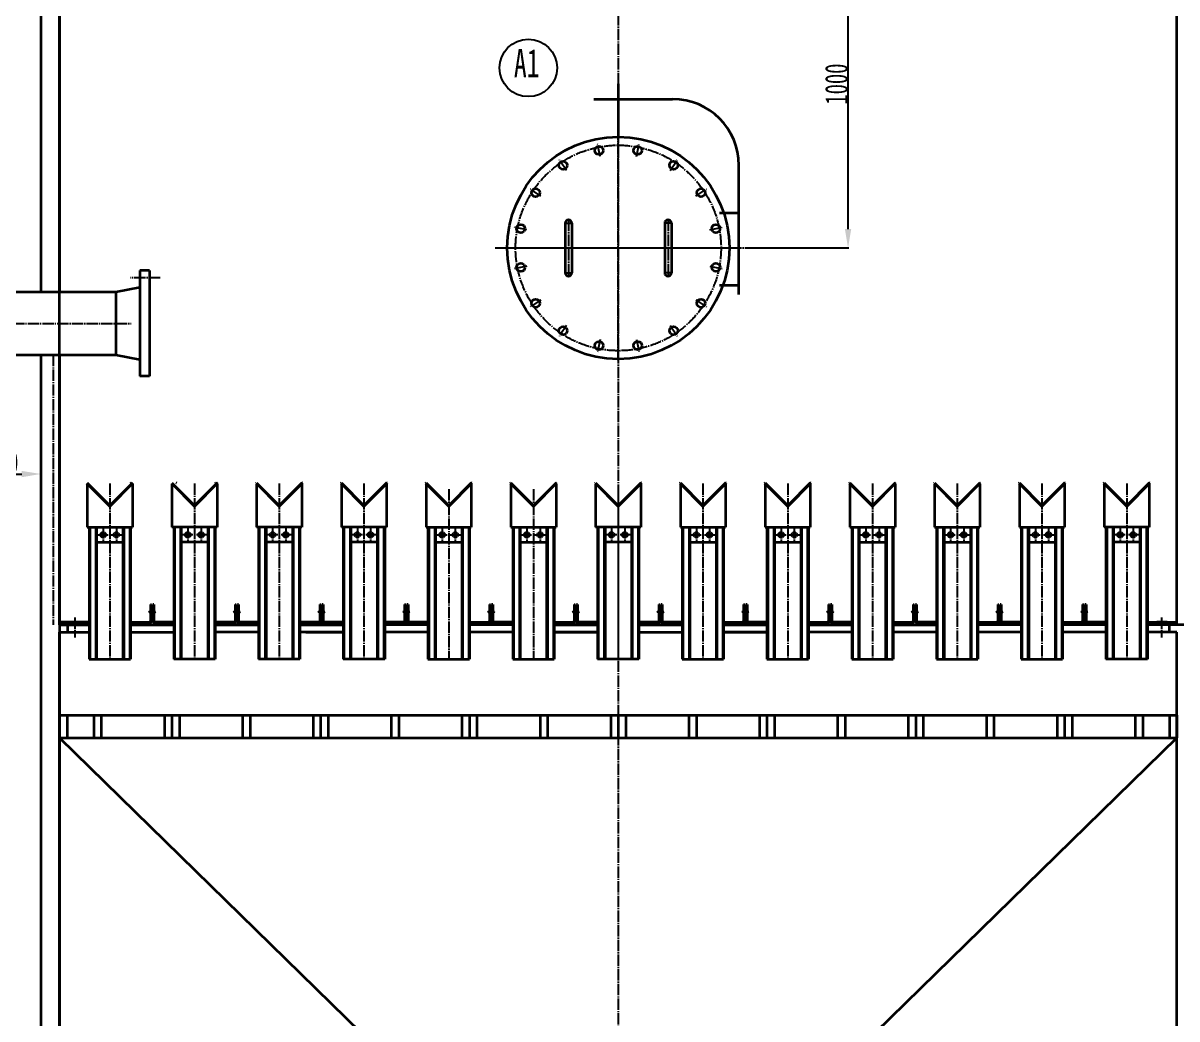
# Model space of a CAD drawing. Header units: millimetres. Extents: x -8910 to 8910, y -12615 to 12615.
# Drawn here: x -6333 to -3270, y 5665 to 8309 of the extents above; entities that cross this region are included whole.
import ezdxf

# ---------------------------------------------------------------- set-up
doc = ezdxf.new("R2010")
doc.units = ezdxf.units.MM
doc.linetypes.add('EB_DASHDOT', pattern=[39, 30, -3, 3, -3])
for name, color, linetype, lineweight in [('CAXA0', 7, 'Continuous', 35), ('CAXA1', 1, 'EB_DASHDOT', 25), ('CAXA3', 7, 'Continuous', 25), ('CAXA4', 2, 'Continuous', 25)]:
    doc.layers.add(name, color=color, linetype=linetype, lineweight=lineweight)
doc.styles.add('标准', font='SIMFANG.TTF', dxfattribs={"width": 0.667})
doc.dimstyles.new('标准', dxfattribs={"dimtxt": 3.5, "dimasz": 3.5, "dimexe": 2, "dimexo": 0, "dimtad": 1, "dimdec": 1, "dimdsep": 46, "dimtxsty": '标准', "dimcen": 0, "dimdle": 4, "dimazin": 2, "dimtfac": 1, "dimtdec": 1, "dimtmove": 0, "dimatfit": 3, "dimldrblk": 'NONE', "dimfxl": 1, "dimtolj": 1, "dimtzin": 0, "dimarcsym": 0})

# ---------------------------------------------------------------- blocks, each defined once
blk = doc.blocks.new('*D112')
at = {"layer": 'CAXA4', "color": 0, "lineweight": -2}
for p, q in [((-3348.3, 6711.9), (-2803.2, 6711.9)), ((-2805.2, 6661.9), (-2805.2, 6461.9)), ((-3150.3, 6411.9), (-2803.2, 6411.9))]:
    blk.add_line(p, q, dxfattribs=at)
at = {"layer": 'CAXA4', "color": 0}
for points in [[(-2813.5, 6661.9), (-2796.9, 6661.9), (-2805.2, 6711.9)], [(-2813.5, 6461.9), (-2796.9, 6461.9), (-2805.2, 6411.9)]]:
    blk.add_solid(points, dxfattribs=at)
at = {"layer": 'Defpoints', "color": 0}
for p in [(-3348.3, 6711.9), (-3150.3, 6411.9), (-2805.2, 6411.9)]:
    blk.add_point(p, dxfattribs=at)
at = {"layer": 'CAXA4', "color": 0, "insert": (-2835.8, 6561.9), "char_height": 60, "attachment_point": 5, "rotation": 90, "style": '标准'}
blk.add_mtext('\\A1;\\fFangSong_GB2312;300', dxfattribs=at)
blk = doc.blocks.new('_None')
blk = doc.blocks.new('*D114')
at = {"layer": 'CAXA4', "color": 0, "lineweight": -2}
for p, q in [((-3269.9, 8582), (-4145.1, 8582)), ((-4143.1, 7761.9), (-4143.1, 8532)), ((-4386, 7711.9), (-4141.1, 7711.9))]:
    blk.add_line(p, q, dxfattribs=at)
at = {"layer": 'CAXA4', "color": 0}
for points in [[(-4151.4, 8532), (-4134.7, 8532), (-4143.1, 8582)], [(-4151.4, 7761.9), (-4134.7, 7761.9), (-4143.1, 7711.9)]]:
    blk.add_solid(points, dxfattribs=at)
at = {"layer": 'Defpoints', "color": 0}
for p in [(-4143.1, 8582), (-3269.9, 8582), (-4386, 7711.9)]:
    blk.add_point(p, dxfattribs=at)
at = {"layer": 'CAXA4', "color": 0, "insert": (-4173.7, 8147), "char_height": 60, "attachment_point": 5, "rotation": 90, "style": '标准'}
blk.add_mtext('\\A1;\\fFangSong_GB2312;1000', dxfattribs=at)
blk = doc.blocks.new('*D115')
at = {"layer": 'CAXA4', "color": 0, "lineweight": -2}
for p, q in [((-6286.7, 7427.9), (-6286.7, 7109.9)), ((-6486.7, 7371.9), (-6486.7, 7109.9)), ((-6436.7, 7111.9), (-6336.7, 7111.9))]:
    blk.add_line(p, q, dxfattribs=at)
at = {"layer": 'CAXA4', "color": 0}
for points in [[(-6436.7, 7120.2), (-6436.7, 7103.5), (-6486.7, 7111.9)], [(-6336.7, 7120.2), (-6336.7, 7103.5), (-6286.7, 7111.9)]]:
    blk.add_solid(points, dxfattribs=at)
at = {"layer": 'Defpoints', "color": 0}
for p in [(-6286.7, 7427.9), (-6486.7, 7371.9), (-6286.7, 7111.9)]:
    blk.add_point(p, dxfattribs=at)
at = {"layer": 'CAXA4', "color": 0, "insert": (-6386.7, 7142.5), "char_height": 60, "attachment_point": 5, "style": '标准'}
blk.add_mtext('\\A1;\\fFangSong_GB2312;200', dxfattribs=at)
blk = doc.blocks.new('*D98')
at = {"layer": 'CAXA4', "color": 0, "lineweight": -2}
for p, q in [((-4153.3, 9865.9), (-1744.2, 9865.9)), ((-1746.2, 9815.9), (-1746.2, -10038.1)), ((-2953.3, -10088.1), (-1744.2, -10088.1))]:
    blk.add_line(p, q, dxfattribs=at)
at = {"layer": 'CAXA4', "color": 0}
for points in [[(-1754.5, 9815.9), (-1737.9, 9815.9), (-1746.2, 9865.9)], [(-1754.5, -10038.1), (-1737.9, -10038.1), (-1746.2, -10088.1)]]:
    blk.add_solid(points, dxfattribs=at)
at = {"layer": 'Defpoints', "color": 0}
for p in [(-4153.3, 9865.9), (-2953.3, -10088.1), (-1746.2, -10088.1)]:
    blk.add_point(p, dxfattribs=at)
at = {"layer": 'CAXA4', "color": 0, "insert": (-1776.8, -111.1), "char_height": 60, "attachment_point": 5, "rotation": 90, "style": '标准'}
blk.add_mtext('\\A1;\\fFangSong_GB2312;～19954', dxfattribs=at)

msp = doc.modelspace()

# ---------------------------------------------------------------- linework, layer by layer
at = {"layer": 'CAXA0'}
for p, q in [((-6286.66, 8751.91), (-6286.66, 7595.91)), ((-6236.66, 8751.91), (-6236.66, 7595.91)), ((-6236.66, 6711.87), (-6236.66, 8751.91)), ((-3269.91, 6711.87), (-3269.91, 8751.91)), ((-4753.01, 8147.65), (-4753.01, 8006.73)), ((-4817.68, 8107.22), (-4608.77, 8107.22)), ((-4432.77, 7588.08), (-4432.77, 7931.22)), ((-4484.6, 7805.33), (-4432.77, 7805.33)), ((-4893.81, 7777.93), (-4893.81, 7645.93)), ((-4876.21, 7777.93), (-4876.21, 7645.93)), ((-4629.81, 7777.93), (-4629.81, 7645.93)), ((-4612.21, 7777.93), (-4612.21, 7645.93)), ((-5997.66, 7651.91), (-6023.16, 7651.91)), ((-6023.16, 7651.91), (-6023.16, 7371.91)), ((-5997.66, 7651.91), (-5997.66, 7371.91)), ((-6086.66, 7595.91), (-6023.16, 7607.91)), ((-4484.6, 7613.36), (-4432.77, 7613.36)), ((-6397.67, 7595.91), (-6086.66, 7595.91)), ((-6086.66, 7595.91), (-6086.66, 7427.91)), ((-6397.67, 7427.91), (-6086.66, 7427.91)), ((-6286.66, 7427.91), (-6286.66, -1438.12)), ((-6236.66, 7427.91), (-6236.66, 6691.87)), ((-6086.66, 7427.91), (-6023.16, 7415.91)), ((-5997.66, 7371.91), (-6023.16, 7371.91)), ((-6164.68, 7087.29), (-6103.27, 7025.88)), ((-6163.27, 7088.7), (-6103.27, 7028.7)), ((-6163.27, 7085.88), (-6163.27, 6970.7)), ((-6043.27, 7088.7), (-6103.27, 7028.7)), ((-6041.85, 7087.29), (-6103.27, 7025.88)), ((-6048.05, 7087.29), (-6046.64, 7088.7)), ((-6043.27, 7085.88), (-6043.27, 6970.7)), ((-5939.68, 7087.29), (-5878.26, 7025.88)), ((-5938.26, 7088.7), (-5878.26, 7028.7)), ((-5938.26, 7085.88), (-5938.26, 6970.7)), ((-5938.26, 7085.88), (-5938.26, 6970.7)), ((-5925.22, 7087.29), (-5926.64, 7088.7)), ((-5818.26, 7088.7), (-5878.26, 7028.7)), ((-5816.85, 7087.29), (-5878.26, 7025.88)), ((-5823.05, 7087.29), (-5821.64, 7088.7)), ((-5823.05, 7087.29), (-5821.64, 7088.7)), ((-5816.85, 7087.29), (-5818.26, 7088.7)), ((-5818.26, 7085.88), (-5818.26, 6970.7)), ((-5714.73, 7087.29), (-5713.32, 7088.7)), ((-5714.73, 7087.29), (-5713.32, 7088.7)), ((-5714.73, 7087.29), (-5653.32, 7025.88)), ((-5713.32, 7088.7), (-5653.32, 7028.7)), ((-5713.32, 7085.88), (-5713.32, 6970.7)), ((-5713.32, 7085.88), (-5713.32, 6970.7)), ((-5593.32, 7088.7), (-5653.32, 7028.7)), ((-5591.91, 7087.29), (-5653.32, 7025.88)), ((-5591.91, 7087.29), (-5593.32, 7088.7)), ((-5593.32, 7085.88), (-5593.32, 6970.7)), ((-5489.73, 7087.29), (-5488.32, 7088.7)), ((-5489.73, 7087.29), (-5488.32, 7088.7)), ((-5489.73, 7087.29), (-5428.32, 7025.88)), ((-5488.32, 7088.7), (-5428.32, 7028.7)), ((-5488.32, 7085.88), (-5488.32, 6970.7)), ((-5488.32, 7085.88), (-5488.32, 6970.7)), ((-5368.32, 7088.7), (-5428.32, 7028.7)), ((-5366.91, 7087.29), (-5428.32, 7025.88)), ((-5366.91, 7087.29), (-5368.32, 7088.7)), ((-5368.32, 7085.88), (-5368.32, 6970.7)), ((-5264.73, 7087.29), (-5263.32, 7088.7)), ((-5264.73, 7087.29), (-5203.32, 7025.88)), ((-5263.32, 7088.7), (-5203.32, 7028.7)), ((-5263.32, 7085.88), (-5263.32, 6970.7)), ((-5143.32, 7088.7), (-5203.32, 7028.7)), ((-5141.91, 7087.29), (-5203.32, 7025.88)), ((-5141.91, 7087.29), (-5143.32, 7088.7)), ((-5143.32, 7085.88), (-5143.32, 6970.7)), ((-5039.72, 7087.29), (-5038.31, 7088.7)), ((-5039.72, 7087.29), (-4978.31, 7025.88)), ((-5038.31, 7088.7), (-4978.31, 7028.7)), ((-5038.31, 7085.88), (-5038.31, 6970.7)), ((-4918.31, 7088.7), (-4978.31, 7028.7)), ((-4916.89, 7087.29), (-4978.31, 7025.88)), ((-4916.89, 7087.29), (-4918.31, 7088.7)), ((-4918.31, 7085.88), (-4918.31, 6970.7)), ((-4814.72, 7087.29), (-4813.31, 7088.7)), ((-4814.72, 7087.29), (-4753.31, 7025.88)), ((-4813.31, 7088.7), (-4753.31, 7028.7)), ((-4813.31, 7085.88), (-4813.31, 6970.7)), ((-4693.31, 7088.7), (-4753.31, 7028.7)), ((-4691.89, 7087.29), (-4753.31, 7025.88)), ((-4691.89, 7087.29), (-4693.31, 7088.7)), ((-4693.31, 7085.88), (-4693.31, 6970.7)), ((-4589.72, 7087.29), (-4588.31, 7088.7)), ((-4589.72, 7087.29), (-4528.31, 7025.88)), ((-4588.31, 7088.7), (-4528.31, 7028.7)), ((-4588.31, 7085.88), (-4588.31, 6970.7)), ((-4468.31, 7088.7), (-4528.31, 7028.7)), ((-4466.89, 7087.29), (-4528.31, 7025.88)), ((-4466.89, 7087.29), (-4468.31, 7088.7)), ((-4466.89, 7087.29), (-4468.31, 7088.7)), ((-4468.31, 7085.88), (-4468.31, 6970.7)), ((-4468.31, 7085.88), (-4468.31, 6970.7)), ((-4364.72, 7087.29), (-4363.31, 7088.7)), ((-4364.72, 7087.29), (-4303.31, 7025.88)), ((-4363.31, 7088.7), (-4303.31, 7028.7)), ((-4363.31, 7085.88), (-4363.31, 6970.7)), ((-4243.31, 7088.7), (-4303.31, 7028.7)), ((-4241.89, 7087.29), (-4303.31, 7025.88)), ((-4241.89, 7087.29), (-4243.31, 7088.7)), ((-4241.89, 7087.29), (-4243.31, 7088.7)), ((-4243.31, 7085.88), (-4243.31, 6970.7)), ((-4243.31, 7085.88), (-4243.31, 6970.7)), ((-4139.72, 7087.29), (-4138.31, 7088.7)), ((-4139.72, 7087.29), (-4078.31, 7025.88)), ((-4138.31, 7088.7), (-4078.31, 7028.7)), ((-4138.31, 7085.88), (-4138.31, 6970.7)), ((-4018.31, 7088.7), (-4078.31, 7028.7)), ((-4016.89, 7087.29), (-4078.31, 7025.88)), ((-4016.89, 7087.29), (-4018.31, 7088.7)), ((-4016.89, 7087.29), (-4018.31, 7088.7)), ((-4018.31, 7085.88), (-4018.31, 6970.7)), ((-4018.31, 7085.88), (-4018.31, 6970.7)), ((-3914.72, 7087.29), (-3913.31, 7088.7)), ((-3914.72, 7087.29), (-3853.31, 7025.88)), ((-3913.31, 7088.7), (-3853.31, 7028.7)), ((-3913.31, 7085.88), (-3913.31, 6970.7)), ((-3793.31, 7088.7), (-3853.31, 7028.7)), ((-3791.89, 7087.29), (-3853.31, 7025.88)), ((-3791.89, 7087.29), (-3793.31, 7088.7)), ((-3791.89, 7087.29), (-3793.31, 7088.7)), ((-3793.31, 7085.88), (-3793.31, 6970.7)), ((-3793.31, 7085.88), (-3793.31, 6970.7)), ((-3689.72, 7087.29), (-3688.31, 7088.7)), ((-3689.72, 7087.29), (-3628.31, 7025.88)), ((-3688.31, 7088.7), (-3628.31, 7028.7)), ((-3688.31, 7085.88), (-3688.31, 6970.7)), ((-3568.31, 7088.7), (-3628.31, 7028.7)), ((-3566.89, 7087.29), (-3628.31, 7025.88)), ((-3566.89, 7087.29), (-3568.31, 7088.7)), ((-3566.89, 7087.29), (-3568.31, 7088.7)), ((-3568.31, 7085.88), (-3568.31, 6970.7)), ((-3568.31, 7085.88), (-3568.31, 6970.7)), ((-3464.72, 7087.29), (-3463.31, 7088.7)), ((-3464.72, 7087.29), (-3403.31, 7025.88)), ((-3463.31, 7088.7), (-3403.31, 7028.7)), ((-3463.31, 7085.88), (-3463.31, 6970.7)), ((-3343.31, 7088.7), (-3403.31, 7028.7)), ((-3341.89, 7087.29), (-3403.31, 7025.88)), ((-3341.89, 7087.29), (-3343.31, 7088.7)), ((-3343.31, 7085.88), (-3343.31, 6970.7)), ((-6163.27, 6970.7), (-6043.27, 6970.7)), ((-6158.27, 6970.7), (-6158.27, 6620.7)), ((-6156.27, 6970.7), (-6156.27, 6620.7)), ((-6140.27, 6970.7), (-6140.27, 6620.7)), ((-6138.27, 6970.7), (-6138.27, 6620.7)), ((-6068.27, 6970.7), (-6068.27, 6620.7)), ((-6066.27, 6970.7), (-6066.27, 6620.7)), ((-6050.27, 6970.7), (-6050.27, 6620.7)), ((-6048.27, 6970.7), (-6048.27, 6620.7)), ((-5818.26, 6970.7), (-5938.26, 6970.7)), ((-5933.26, 6970.7), (-5933.26, 6620.7)), ((-5931.26, 6970.7), (-5931.26, 6620.7)), ((-5915.26, 6970.7), (-5915.26, 6620.7)), ((-5913.26, 6970.7), (-5913.26, 6620.7)), ((-5843.26, 6970.7), (-5843.26, 6620.7)), ((-5841.26, 6970.7), (-5841.26, 6620.7)), ((-5825.26, 6970.7), (-5825.26, 6620.7)), ((-5823.26, 6970.7), (-5823.26, 6620.7)), ((-5593.32, 6970.7), (-5713.32, 6970.7)), ((-5708.32, 6970.7), (-5708.32, 6620.7)), ((-5706.32, 6970.7), (-5706.32, 6620.7)), ((-5690.32, 6970.7), (-5690.32, 6620.7)), ((-5688.32, 6970.7), (-5688.32, 6620.7)), ((-5618.32, 6970.7), (-5618.32, 6620.7)), ((-5616.32, 6970.7), (-5616.32, 6620.7)), ((-5600.32, 6970.7), (-5600.32, 6620.7)), ((-5598.32, 6970.7), (-5598.32, 6620.7)), ((-5368.32, 6970.7), (-5488.32, 6970.7)), ((-5483.32, 6970.7), (-5483.32, 6620.7)), ((-5481.32, 6970.7), (-5481.32, 6620.7)), ((-5465.32, 6970.7), (-5465.32, 6620.7)), ((-5463.32, 6970.7), (-5463.32, 6620.7)), ((-5393.32, 6970.7), (-5393.32, 6620.7)), ((-5391.32, 6970.7), (-5391.32, 6620.7)), ((-5375.32, 6970.7), (-5375.32, 6620.7)), ((-5373.32, 6970.7), (-5373.32, 6620.7)), ((-5263.32, 6970.7), (-5143.32, 6970.7)), ((-5258.32, 6970.7), (-5258.32, 6620.7)), ((-5256.32, 6970.7), (-5256.32, 6620.7)), ((-5240.32, 6970.7), (-5240.32, 6620.7)), ((-5238.32, 6970.7), (-5238.32, 6620.7)), ((-5168.32, 6970.7), (-5168.32, 6620.7)), ((-5166.32, 6970.7), (-5166.32, 6620.7)), ((-5150.32, 6970.7), (-5150.32, 6620.7)), ((-5148.32, 6970.7), (-5148.32, 6620.7)), ((-5038.31, 6970.7), (-4918.31, 6970.7)), ((-5033.31, 6970.7), (-5033.31, 6620.7)), ((-5031.31, 6970.7), (-5031.31, 6620.7)), ((-5015.31, 6970.7), (-5015.31, 6620.7)), ((-5013.31, 6970.7), (-5013.31, 6620.7)), ((-4943.31, 6970.7), (-4943.31, 6620.7)), ((-4941.31, 6970.7), (-4941.31, 6620.7)), ((-4925.31, 6970.7), (-4925.31, 6620.7)), ((-4923.31, 6970.7), (-4923.31, 6620.7)), ((-4693.31, 6970.7), (-4813.31, 6970.7)), ((-4808.31, 6970.7), (-4808.31, 6620.7)), ((-4806.31, 6970.7), (-4806.31, 6620.7)), ((-4790.31, 6970.7), (-4790.31, 6620.7)), ((-4788.31, 6970.7), (-4788.31, 6620.7)), ((-4718.31, 6970.7), (-4718.31, 6620.7)), ((-4716.31, 6970.7), (-4716.31, 6620.7)), ((-4700.31, 6970.7), (-4700.31, 6620.7)), ((-4698.31, 6970.7), (-4698.31, 6620.7)), ((-4588.31, 6970.7), (-4468.31, 6970.7)), ((-4583.31, 6970.7), (-4583.31, 6620.7)), ((-4581.31, 6970.7), (-4581.31, 6620.7)), ((-4565.31, 6970.7), (-4565.31, 6620.7)), ((-4563.31, 6970.7), (-4563.31, 6620.7)), ((-4493.31, 6970.7), (-4493.31, 6620.7)), ((-4491.31, 6970.7), (-4491.31, 6620.7)), ((-4475.31, 6970.7), (-4475.31, 6620.7)), ((-4473.31, 6970.7), (-4473.31, 6620.7)), ((-4363.31, 6970.7), (-4243.31, 6970.7)), ((-4358.31, 6970.7), (-4358.31, 6620.7)), ((-4356.31, 6970.7), (-4356.31, 6620.7)), ((-4340.31, 6970.7), (-4340.31, 6620.7)), ((-4338.31, 6970.7), (-4338.31, 6620.7)), ((-4268.31, 6970.7), (-4268.31, 6620.7)), ((-4266.31, 6970.7), (-4266.31, 6620.7)), ((-4250.31, 6970.7), (-4250.31, 6620.7)), ((-4248.31, 6970.7), (-4248.31, 6620.7)), ((-4138.31, 6970.7), (-4018.31, 6970.7)), ((-4133.31, 6970.7), (-4133.31, 6620.7)), ((-4131.31, 6970.7), (-4131.31, 6620.7)), ((-4115.31, 6970.7), (-4115.31, 6620.7)), ((-4113.31, 6970.7), (-4113.31, 6620.7)), ((-4043.31, 6970.7), (-4043.31, 6620.7)), ((-4041.31, 6970.7), (-4041.31, 6620.7)), ((-4025.31, 6970.7), (-4025.31, 6620.7)), ((-4023.31, 6970.7), (-4023.31, 6620.7)), ((-3913.31, 6970.7), (-3793.31, 6970.7)), ((-3908.31, 6970.7), (-3908.31, 6620.7)), ((-3906.31, 6970.7), (-3906.31, 6620.7)), ((-3890.31, 6970.7), (-3890.31, 6620.7)), ((-3888.31, 6970.7), (-3888.31, 6620.7)), ((-3818.31, 6970.7), (-3818.31, 6620.7)), ((-3816.31, 6970.7), (-3816.31, 6620.7)), ((-3800.31, 6970.7), (-3800.31, 6620.7)), ((-3798.31, 6970.7), (-3798.31, 6620.7)), ((-3688.31, 6970.7), (-3568.31, 6970.7)), ((-3683.31, 6970.7), (-3683.31, 6620.7)), ((-3681.31, 6970.7), (-3681.31, 6620.7)), ((-3665.31, 6970.7), (-3665.31, 6620.7)), ((-3663.31, 6970.7), (-3663.31, 6620.7)), ((-3593.31, 6970.7), (-3593.31, 6620.7)), ((-3591.31, 6970.7), (-3591.31, 6620.7)), ((-3575.31, 6970.7), (-3575.31, 6620.7)), ((-3573.31, 6970.7), (-3573.31, 6620.7)), ((-3343.31, 6970.7), (-3463.31, 6970.7)), ((-3458.31, 6970.7), (-3458.31, 6620.7)), ((-3456.31, 6970.7), (-3456.31, 6620.7)), ((-3440.31, 6970.7), (-3440.31, 6620.7)), ((-3438.31, 6970.7), (-3438.31, 6620.7)), ((-3368.31, 6970.7), (-3368.31, 6620.7)), ((-3366.31, 6970.7), (-3366.31, 6620.7)), ((-3350.31, 6970.7), (-3350.31, 6620.7)), ((-3348.31, 6970.7), (-3348.31, 6620.7)), ((-6138.27, 6930.7), (-6068.27, 6930.7)), ((-5843.26, 6930.7), (-5913.26, 6930.7)), ((-5618.32, 6930.7), (-5688.32, 6930.7)), ((-5393.32, 6930.7), (-5463.32, 6930.7)), ((-5238.32, 6930.7), (-5168.32, 6930.7)), ((-5013.31, 6930.7), (-4943.31, 6930.7)), ((-4718.31, 6930.7), (-4788.31, 6930.7)), ((-4563.31, 6930.7), (-4493.31, 6930.7)), ((-4338.31, 6930.7), (-4268.31, 6930.7)), ((-4113.31, 6930.7), (-4043.31, 6930.7)), ((-3888.31, 6930.7), (-3818.31, 6930.7)), ((-3663.31, 6930.7), (-3593.31, 6930.7)), ((-3368.31, 6930.7), (-3438.31, 6930.7)), ((-5998.47, 6746.78), (-5996.8, 6744.61)), ((-5998.45, 6744.66), (-5996.8, 6746.8)), ((-5995.27, 6765.7), (-5995.27, 6721.7)), ((-5995.27, 6765.7), (-5992.27, 6765.7)), ((-5992.27, 6765.7), (-5992.27, 6721.7)), ((-5989.26, 6765.7), (-5989.26, 6721.7)), ((-5986.26, 6765.7), (-5989.26, 6765.7)), ((-5986.26, 6765.7), (-5986.26, 6721.7)), ((-5983.08, 6744.66), (-5984.73, 6746.8)), ((-5983.06, 6746.78), (-5984.73, 6744.61)), ((-5773.47, 6746.78), (-5771.8, 6744.61)), ((-5773.45, 6744.66), (-5771.8, 6746.8)), ((-5770.26, 6765.7), (-5770.26, 6721.7)), ((-5770.26, 6765.7), (-5767.26, 6765.7)), ((-5767.26, 6765.7), (-5767.26, 6721.7)), ((-5761.32, 6765.7), (-5764.32, 6765.7)), ((-5764.32, 6765.7), (-5764.32, 6721.7)), ((-5761.32, 6765.7), (-5761.32, 6721.7)), ((-5758.14, 6744.66), (-5759.78, 6746.8)), ((-5758.11, 6746.78), (-5759.78, 6744.61)), ((-5548.53, 6746.78), (-5546.86, 6744.61)), ((-5548.5, 6744.66), (-5546.86, 6746.8)), ((-5545.32, 6765.7), (-5542.32, 6765.7)), ((-5545.32, 6765.7), (-5545.32, 6721.7)), ((-5542.32, 6765.7), (-5542.32, 6721.7)), ((-5536.32, 6765.7), (-5539.32, 6765.7)), ((-5539.32, 6765.7), (-5539.32, 6721.7)), ((-5536.32, 6765.7), (-5536.32, 6721.7)), ((-5533.14, 6744.66), (-5534.78, 6746.8)), ((-5533.11, 6746.78), (-5534.78, 6744.61)), ((-5323.53, 6746.78), (-5321.86, 6744.61)), ((-5323.5, 6744.66), (-5321.86, 6746.8)), ((-5320.32, 6765.7), (-5317.32, 6765.7)), ((-5320.32, 6765.7), (-5320.32, 6721.7)), ((-5317.32, 6765.7), (-5317.32, 6721.7)), ((-5314.32, 6765.7), (-5314.32, 6721.7)), ((-5311.32, 6765.7), (-5314.32, 6765.7)), ((-5311.32, 6765.7), (-5311.32, 6721.7)), ((-5308.14, 6744.66), (-5309.78, 6746.8)), ((-5308.11, 6746.78), (-5309.78, 6744.61)), ((-5098.53, 6746.78), (-5096.86, 6744.61)), ((-5098.53, 6746.78), (-5096.86, 6744.61)), ((-5098.5, 6744.66), (-5096.86, 6746.8)), ((-5098.5, 6744.66), (-5096.86, 6746.8)), ((-5095.32, 6765.7), (-5095.32, 6721.7)), ((-5095.32, 6765.7), (-5092.32, 6765.7)), ((-5095.32, 6765.7), (-5095.32, 6721.7)), ((-5095.32, 6765.7), (-5092.32, 6765.7)), ((-5092.32, 6765.7), (-5092.32, 6721.7)), ((-5092.32, 6765.7), (-5092.32, 6721.7)), ((-5089.32, 6765.7), (-5089.32, 6721.7)), ((-5086.32, 6765.7), (-5089.32, 6765.7)), ((-5089.32, 6765.7), (-5089.32, 6721.7)), ((-5086.32, 6765.7), (-5089.32, 6765.7)), ((-5086.32, 6765.7), (-5086.32, 6721.7)), ((-5086.32, 6765.7), (-5086.32, 6721.7)), ((-5083.14, 6744.66), (-5084.78, 6746.8)), ((-5083.14, 6744.66), (-5084.78, 6746.8)), ((-5083.11, 6746.78), (-5084.78, 6744.61)), ((-5083.11, 6746.78), (-5084.78, 6744.61)), ((-4873.52, 6746.78), (-4871.85, 6744.61)), ((-4873.52, 6746.78), (-4871.85, 6744.61)), ((-4873.49, 6744.66), (-4871.85, 6746.8)), ((-4873.49, 6744.66), (-4871.85, 6746.8)), ((-4870.31, 6765.7), (-4870.31, 6721.7)), ((-4870.31, 6765.7), (-4867.31, 6765.7)), ((-4870.31, 6765.7), (-4870.31, 6721.7)), ((-4870.31, 6765.7), (-4867.31, 6765.7)), ((-4867.31, 6765.7), (-4867.31, 6721.7)), ((-4867.31, 6765.7), (-4867.31, 6721.7)), ((-4864.31, 6765.7), (-4864.31, 6721.7)), ((-4861.31, 6765.7), (-4864.31, 6765.7)), ((-4864.31, 6765.7), (-4864.31, 6721.7)), ((-4861.31, 6765.7), (-4864.31, 6765.7)), ((-4861.31, 6765.7), (-4861.31, 6721.7)), ((-4861.31, 6765.7), (-4861.31, 6721.7)), ((-4858.13, 6744.66), (-4859.77, 6746.8)), ((-4858.13, 6744.66), (-4859.77, 6746.8)), ((-4858.1, 6746.78), (-4859.77, 6744.61)), ((-4858.1, 6746.78), (-4859.77, 6744.61)), ((-4648.52, 6746.78), (-4646.85, 6744.61)), ((-4648.49, 6744.66), (-4646.85, 6746.8)), ((-4645.31, 6765.7), (-4645.31, 6721.7)), ((-4645.31, 6765.7), (-4642.31, 6765.7)), ((-4642.31, 6765.7), (-4642.31, 6721.7)), ((-4639.31, 6765.7), (-4639.31, 6721.7)), ((-4636.31, 6765.7), (-4639.31, 6765.7)), ((-4636.31, 6765.7), (-4636.31, 6721.7)), ((-4633.13, 6744.66), (-4634.77, 6746.8)), ((-4633.1, 6746.78), (-4634.77, 6744.61)), ((-4423.52, 6746.78), (-4421.85, 6744.61)), ((-4423.49, 6744.66), (-4421.85, 6746.8)), ((-4420.31, 6765.7), (-4420.31, 6721.7)), ((-4420.31, 6765.7), (-4417.31, 6765.7)), ((-4417.31, 6765.7), (-4417.31, 6721.7)), ((-4414.31, 6765.7), (-4414.31, 6721.7)), ((-4411.31, 6765.7), (-4414.31, 6765.7)), ((-4411.31, 6765.7), (-4411.31, 6721.7)), ((-4408.13, 6744.66), (-4409.77, 6746.8)), ((-4408.1, 6746.78), (-4409.77, 6744.61)), ((-4198.52, 6746.78), (-4196.85, 6744.61)), ((-4198.49, 6744.66), (-4196.85, 6746.8)), ((-4195.31, 6765.7), (-4195.31, 6721.7)), ((-4195.31, 6765.7), (-4192.31, 6765.7)), ((-4192.31, 6765.7), (-4192.31, 6721.7)), ((-4189.31, 6765.7), (-4189.31, 6721.7)), ((-4186.31, 6765.7), (-4189.31, 6765.7)), ((-4186.31, 6765.7), (-4186.31, 6721.7)), ((-4183.13, 6744.66), (-4184.77, 6746.8)), ((-4183.1, 6746.78), (-4184.77, 6744.61)), ((-3973.52, 6746.78), (-3971.85, 6744.61)), ((-3973.49, 6744.66), (-3971.85, 6746.8)), ((-3970.31, 6765.7), (-3970.31, 6721.7)), ((-3970.31, 6765.7), (-3967.31, 6765.7)), ((-3967.31, 6765.7), (-3967.31, 6721.7)), ((-3964.31, 6765.7), (-3964.31, 6721.7)), ((-3961.31, 6765.7), (-3964.31, 6765.7)), ((-3961.31, 6765.7), (-3961.31, 6721.7)), ((-3958.13, 6744.66), (-3959.77, 6746.8)), ((-3958.1, 6746.78), (-3959.77, 6744.61)), ((-3748.52, 6746.78), (-3746.85, 6744.61)), ((-3748.49, 6744.66), (-3746.85, 6746.8)), ((-3745.31, 6765.7), (-3745.31, 6721.7)), ((-3745.31, 6765.7), (-3742.31, 6765.7)), ((-3742.31, 6765.7), (-3742.31, 6721.7)), ((-3739.31, 6765.7), (-3739.31, 6721.7)), ((-3736.31, 6765.7), (-3739.31, 6765.7)), ((-3736.31, 6765.7), (-3736.31, 6721.7)), ((-3733.13, 6744.66), (-3734.77, 6746.8)), ((-3733.1, 6746.78), (-3734.77, 6744.61)), ((-3523.52, 6746.78), (-3521.85, 6744.61)), ((-3523.49, 6744.66), (-3521.85, 6746.8)), ((-3520.31, 6765.7), (-3520.31, 6721.7)), ((-3520.31, 6765.7), (-3517.31, 6765.7)), ((-3517.31, 6765.7), (-3517.31, 6721.7)), ((-3514.31, 6765.7), (-3514.31, 6721.7)), ((-3511.31, 6765.7), (-3514.31, 6765.7)), ((-3511.31, 6765.7), (-3511.31, 6721.7)), ((-3508.12, 6744.66), (-3509.77, 6746.8)), ((-3508.1, 6746.78), (-3509.77, 6744.61)), ((-6236.66, 6718.7), (-6236.66, 6711.87)), ((-6158.27, 6718.7), (-6236.66, 6718.7)), ((-6236.66, 6715.7), (-6158.27, 6715.7)), ((-6236.66, 6711.87), (-6158.27, 6711.87)), ((-6215.82, 6715.7), (-6215.82, 6691.87)), ((-6210.82, 6718.7), (-6183.29, 6718.7)), ((-6183.29, 6715.7), (-6210.82, 6715.7)), ((-6169.47, 6711.87), (-6158.27, 6711.87)), ((-6048.27, 6718.7), (-5998.27, 6718.7)), ((-6048.27, 6715.7), (-5998.27, 6715.7)), ((-6048.27, 6711.87), (-5933.26, 6711.87)), ((-5933.26, 6718.7), (-5983.26, 6718.7)), ((-5933.26, 6715.7), (-5983.26, 6715.7)), ((-5773.26, 6718.7), (-5823.26, 6718.7)), ((-5823.26, 6718.7), (-5773.26, 6718.7)), ((-5773.26, 6715.7), (-5823.26, 6715.7)), ((-5823.26, 6715.7), (-5773.26, 6715.7)), ((-5823.26, 6711.87), (-5708.32, 6711.87)), ((-5708.32, 6711.87), (-5807.32, 6711.87)), ((-5708.32, 6711.87), (-5807.32, 6711.87)), ((-5708.32, 6718.7), (-5758.32, 6718.7)), ((-5758.32, 6715.7), (-5736.79, 6715.7)), ((-5708.32, 6715.7), (-5758.32, 6715.7)), ((-5598.32, 6718.7), (-5548.32, 6718.7)), ((-5548.32, 6718.7), (-5598.32, 6718.7)), ((-5598.32, 6715.7), (-5548.32, 6715.7)), ((-5548.32, 6715.7), (-5598.32, 6715.7)), ((-5598.32, 6711.87), (-5483.32, 6711.87)), ((-5483.32, 6711.87), (-5582.32, 6711.87)), ((-5483.32, 6711.87), (-5582.32, 6711.87)), ((-5483.32, 6718.7), (-5533.32, 6718.7)), ((-5533.32, 6715.7), (-5511.79, 6715.7)), ((-5483.32, 6715.7), (-5533.32, 6715.7)), ((-5373.32, 6718.7), (-5323.32, 6718.7)), ((-5323.32, 6718.7), (-5373.32, 6718.7)), ((-5373.32, 6715.7), (-5323.32, 6715.7)), ((-5323.32, 6715.7), (-5373.32, 6715.7)), ((-5257.32, 6711.87), (-5373.32, 6711.87)), ((-5308.32, 6718.7), (-5258.32, 6718.7)), ((-5258.32, 6718.7), (-5308.32, 6718.7)), ((-5308.32, 6715.7), (-5258.32, 6715.7)), ((-5258.32, 6715.7), (-5308.32, 6715.7)), ((-5148.32, 6718.7), (-5098.32, 6718.7)), ((-5148.32, 6718.7), (-5098.32, 6718.7)), ((-5148.32, 6715.7), (-5098.32, 6715.7)), ((-5148.32, 6715.7), (-5098.32, 6715.7)), ((-5032.31, 6711.87), (-5148.31, 6711.87)), ((-5083.31, 6718.7), (-5033.31, 6718.7)), ((-5033.31, 6718.7), (-5083.31, 6718.7)), ((-5083.31, 6715.7), (-5033.31, 6715.7)), ((-5033.31, 6715.7), (-5083.31, 6715.7)), ((-4923.31, 6718.7), (-4873.31, 6718.7)), ((-4923.31, 6718.7), (-4873.31, 6718.7)), ((-4923.31, 6715.7), (-4873.31, 6715.7)), ((-4923.31, 6715.7), (-4873.31, 6715.7)), ((-4808.31, 6711.87), (-4923.31, 6711.87)), ((-4923.31, 6711.87), (-4808.31, 6711.87)), ((-4923.31, 6711.87), (-4808.31, 6711.87)), ((-4808.31, 6711.87), (-4923.31, 6711.87)), ((-4923.31, 6711.87), (-4808.31, 6711.87)), ((-4808.31, 6711.87), (-4923.31, 6711.87)), ((-4808.31, 6711.87), (-4923.31, 6711.87)), ((-4923.31, 6711.87), (-4808.31, 6711.87)), ((-4808.31, 6718.7), (-4858.31, 6718.7)), ((-4808.31, 6718.7), (-4858.31, 6718.7)), ((-4808.31, 6715.7), (-4858.31, 6715.7)), ((-4808.31, 6715.7), (-4858.31, 6715.7)), ((-4699.31, 6711.87), (-4583.31, 6711.87)), ((-4648.31, 6718.7), (-4698.31, 6718.7)), ((-4698.31, 6718.7), (-4648.31, 6718.7)), ((-4648.31, 6715.7), (-4698.31, 6715.7)), ((-4698.31, 6715.7), (-4648.31, 6715.7)), ((-4633.31, 6718.7), (-4583.31, 6718.7)), ((-4583.31, 6718.7), (-4633.31, 6718.7)), ((-4633.31, 6715.7), (-4583.31, 6715.7)), ((-4583.31, 6715.7), (-4633.31, 6715.7)), ((-4473.31, 6718.7), (-4423.31, 6718.7)), ((-4473.31, 6715.7), (-4423.31, 6715.7)), ((-4473.31, 6711.87), (-4374.31, 6711.87)), ((-4358.31, 6711.87), (-4473.31, 6711.87)), ((-4473.31, 6711.87), (-4358.31, 6711.87)), ((-4423.31, 6715.7), (-4444.83, 6715.7)), ((-4408.31, 6718.7), (-4358.31, 6718.7)), ((-4358.31, 6718.7), (-4408.31, 6718.7)), ((-4408.31, 6715.7), (-4358.31, 6715.7)), ((-4358.31, 6715.7), (-4408.31, 6715.7)), ((-4374.31, 6715.7), (-4408.31, 6715.7)), ((-4248.31, 6718.7), (-4198.31, 6718.7)), ((-4248.31, 6715.7), (-4198.31, 6715.7)), ((-4248.31, 6711.87), (-4133.31, 6711.87)), ((-4183.31, 6718.7), (-4133.31, 6718.7)), ((-4133.31, 6718.7), (-4183.31, 6718.7)), ((-4183.31, 6715.7), (-4133.31, 6715.7)), ((-4133.31, 6715.7), (-4183.31, 6715.7)), ((-4023.31, 6718.7), (-3973.31, 6718.7)), ((-4023.31, 6715.7), (-3973.31, 6715.7)), ((-4023.31, 6711.87), (-3908.31, 6711.87)), ((-3958.31, 6718.7), (-3908.31, 6718.7)), ((-3908.31, 6718.7), (-3958.31, 6718.7)), ((-3958.31, 6715.7), (-3908.31, 6715.7)), ((-3908.31, 6715.7), (-3958.31, 6715.7)), ((-3798.31, 6718.7), (-3748.31, 6718.7)), ((-3798.31, 6715.7), (-3748.31, 6715.7)), ((-3683.31, 6711.87), (-3798.31, 6711.87)), ((-3733.31, 6718.7), (-3683.31, 6718.7)), ((-3683.31, 6718.7), (-3733.31, 6718.7)), ((-3733.31, 6715.7), (-3683.31, 6715.7)), ((-3683.31, 6715.7), (-3733.31, 6715.7)), ((-3573.31, 6718.7), (-3523.31, 6718.7)), ((-3573.31, 6715.7), (-3523.31, 6715.7)), ((-3458.31, 6711.87), (-3573.31, 6711.87)), ((-3458.31, 6718.7), (-3508.31, 6718.7)), ((-3458.31, 6715.7), (-3508.31, 6715.7)), ((-3348.31, 6718.7), (-3273.38, 6718.7)), ((-3273.38, 6715.7), (-3348.31, 6715.7)), ((-3337.11, 6711.87), (-3348.31, 6711.87)), ((-3153.31, 6711.87), (-3348.31, 6711.87)), ((-3295.75, 6718.7), (-3323.28, 6718.7)), ((-3323.28, 6715.7), (-3295.75, 6715.7)), ((-3290.75, 6715.7), (-3290.75, 6691.87)), ((-3273.38, 6718.7), (-3273.38, 6711.87)), ((-6236.66, 6691.87), (-6158.27, 6691.87)), ((-6236.66, 6691.87), (-6236.66, 3431.88)), ((-6236.66, 3411.88), (-6236.66, 6691.87)), ((-6048.27, 6691.87), (-5933.26, 6691.87)), ((-5708.32, 6691.87), (-5823.26, 6691.87)), ((-5483.32, 6691.87), (-5598.32, 6691.87)), ((-5483.32, 6691.87), (-5582.32, 6691.87)), ((-5582.32, 6691.87), (-5483.32, 6691.87)), ((-5257.32, 6691.87), (-5373.32, 6691.87)), ((-5032.31, 6691.87), (-5148.31, 6691.87)), ((-4808.31, 6691.87), (-4923.31, 6691.87)), ((-4923.31, 6691.87), (-4808.31, 6691.87)), ((-4923.31, 6691.87), (-4808.31, 6691.87)), ((-4808.31, 6691.87), (-4923.31, 6691.87)), ((-4923.31, 6691.87), (-4808.31, 6691.87)), ((-4808.31, 6691.87), (-4923.31, 6691.87)), ((-4808.31, 6691.87), (-4923.31, 6691.87)), ((-4923.31, 6691.87), (-4808.31, 6691.87)), ((-4699.31, 6691.87), (-4583.31, 6691.87)), ((-4374.31, 6691.87), (-4473.31, 6691.87)), ((-4473.31, 6691.87), (-4374.31, 6691.87)), ((-4473.31, 6691.87), (-4358.31, 6691.87)), ((-4358.31, 6691.87), (-4473.31, 6691.87)), ((-4133.31, 6691.87), (-4248.31, 6691.87)), ((-3908.31, 6691.87), (-4023.31, 6691.87)), ((-3683.31, 6691.87), (-3798.31, 6691.87)), ((-3458.31, 6691.87), (-3573.31, 6691.87)), ((-3337.11, 6691.87), (-3348.31, 6691.87)), ((-3269.91, 6691.87), (-3348.31, 6691.87)), ((-3269.91, 3431.88), (-3269.91, 6691.87)), ((-6158.27, 6620.7), (-6048.27, 6620.7)), ((-5823.26, 6620.7), (-5933.26, 6620.7)), ((-5598.32, 6620.7), (-5708.32, 6620.7)), ((-5373.32, 6620.7), (-5483.32, 6620.7)), ((-5258.32, 6620.7), (-5148.32, 6620.7)), ((-5033.31, 6620.7), (-4923.31, 6620.7)), ((-4698.31, 6620.7), (-4808.31, 6620.7)), ((-4583.31, 6620.7), (-4473.31, 6620.7)), ((-4358.31, 6620.7), (-4248.31, 6620.7)), ((-4133.31, 6620.7), (-4023.31, 6620.7)), ((-3908.31, 6620.7), (-3798.31, 6620.7)), ((-3683.31, 6620.7), (-3573.31, 6620.7)), ((-3348.31, 6620.7), (-3458.31, 6620.7)), ((-6236.66, 6471.91), (-6236.66, 6411.91)), ((-6236.66, 6471.91), (-3269.91, 6471.91)), ((-6216.66, 6471.91), (-6216.66, 6411.91)), ((-6145.81, 6471.92), (-6145.81, 6411.92)), ((-6125.81, 6471.92), (-6125.81, 6411.92)), ((-5958.31, 6471.92), (-5958.31, 6411.92)), ((-5938.31, 6471.92), (-5938.31, 6411.92)), ((-5918.31, 6471.92), (-5918.31, 6411.92)), ((-5750.81, 6471.92), (-5750.81, 6411.92)), ((-5730.81, 6471.92), (-5730.81, 6411.92)), ((-5563.31, 6471.92), (-5563.31, 6411.92)), ((-5543.31, 6471.92), (-5543.31, 6411.92)), ((-5523.31, 6471.92), (-5523.31, 6411.92)), ((-5355.81, 6471.92), (-5355.81, 6411.92)), ((-5335.81, 6471.92), (-5335.81, 6411.92)), ((-5168.31, 6471.92), (-5168.31, 6411.92)), ((-5148.31, 6471.92), (-5148.31, 6411.92)), ((-5128.31, 6471.92), (-5128.31, 6411.92)), ((-4960.81, 6471.92), (-4960.81, 6411.92)), ((-4940.81, 6471.92), (-4940.81, 6411.92)), ((-4773.31, 6471.92), (-4773.31, 6411.92)), ((-4753.31, 6471.92), (-4753.31, 6411.92)), ((-4733.31, 6471.92), (-4733.31, 6411.92)), ((-4565.76, 6471.92), (-4565.76, 6411.92)), ((-4545.76, 6471.92), (-4545.76, 6411.92)), ((-4378.26, 6471.92), (-4378.26, 6411.92)), ((-4358.26, 6471.92), (-4358.26, 6411.92)), ((-4338.26, 6471.92), (-4338.26, 6411.92)), ((-4170.76, 6471.92), (-4170.76, 6411.92)), ((-4150.76, 6471.92), (-4150.76, 6411.92)), ((-3983.26, 6471.92), (-3983.26, 6411.92)), ((-3963.26, 6471.92), (-3963.26, 6411.92)), ((-3943.26, 6471.92), (-3943.26, 6411.92)), ((-3775.76, 6471.92), (-3775.76, 6411.92)), ((-3755.76, 6471.92), (-3755.76, 6411.92)), ((-3588.26, 6471.92), (-3588.26, 6411.92)), ((-3568.26, 6471.92), (-3568.26, 6411.92)), ((-3548.26, 6471.92), (-3548.26, 6411.92)), ((-3380.76, 6471.92), (-3380.76, 6411.92)), ((-3360.76, 6471.92), (-3360.76, 6411.92)), ((-3289.91, 6471.91), (-3289.91, 6411.91)), ((-3269.91, 6471.91), (-3269.91, 6411.91)), ((-6236.66, 6411.92), (-3269.91, 6411.92)), ((-6236.66, 6411.91), (-3269.91, 3511.88)), ((-3269.91, 6411.91), (-6236.66, 3511.88))]:
    msp.add_line(p, q, dxfattribs=at)
for centre, radius in [((-4753.01, 7711.93), 294.8), ((-4804.6, 7970.88), 11), ((-4701.57, 7970.91), 11), ((-4899.77, 7931.43), 11), ((-4606.38, 7931.51), 11), ((-4972.6, 7858.56), 11), ((-4533.51, 7858.69), 11), ((-5012, 7763.36), 11), ((-4494.05, 7763.51), 11), ((-5011.96, 7660.34), 11), ((-4494.02, 7660.49), 11), ((-4972.51, 7565.16), 11), ((-4533.42, 7565.29), 11), ((-4899.64, 7492.34), 11), ((-4606.25, 7492.42), 11), ((-4804.44, 7452.94), 11), ((-4701.42, 7452.97), 11), ((-6120.77, 6950.7), 6.5), ((-6085.77, 6950.7), 6.5), ((-5895.76, 6950.7), 6.5), ((-5860.76, 6950.7), 6.5), ((-5670.82, 6950.7), 6.5), ((-5635.82, 6950.7), 6.5), ((-5445.82, 6950.7), 6.5), ((-5410.82, 6950.7), 6.5), ((-5220.82, 6950.7), 6.5), ((-5185.82, 6950.7), 6.5), ((-4995.81, 6950.7), 6.5), ((-4960.81, 6950.7), 6.5), ((-4770.81, 6950.7), 6.5), ((-4735.81, 6950.7), 6.5), ((-4545.81, 6950.7), 6.5), ((-4510.81, 6950.7), 6.5), ((-4320.81, 6950.7), 6.5), ((-4285.81, 6950.7), 6.5), ((-4095.81, 6950.7), 6.5), ((-4060.81, 6950.7), 6.5), ((-3870.81, 6950.7), 6.5), ((-3835.81, 6950.7), 6.5), ((-3645.81, 6950.7), 6.5), ((-3610.81, 6950.7), 6.5), ((-3420.81, 6950.7), 6.5), ((-3385.81, 6950.7), 6.5)]:
    msp.add_circle(centre, radius, dxfattribs=at)
for centre, radius, start, end in [((-4608.77, 7931.22), 176, 0, 90), ((-4885.01, 7777.93), 8.8, 0, 180), ((-4621.01, 7777.93), 8.8, 0, 180), ((-4885.01, 7645.93), 8.8, 180, 360), ((-4621.01, 7645.93), 8.8, 180, 360), ((-5998.27, 6721.7), 6, 270, 360), ((-5998.27, 6721.7), 3, 270, 360), ((-5983.26, 6721.7), 6, 180, 270), ((-5983.26, 6721.7), 3, 180, 270), ((-5773.26, 6721.7), 3, 270, 360), ((-5773.26, 6721.7), 6, 270, 360), ((-5758.32, 6721.7), 6, 180, 270), ((-5758.32, 6721.7), 3, 180, 270), ((-5548.32, 6721.7), 3, 270, 360), ((-5548.32, 6721.7), 6, 270, 360), ((-5533.32, 6721.7), 6, 180, 270), ((-5533.32, 6721.7), 3, 180, 270), ((-5323.32, 6721.7), 3, 270, 360), ((-5323.32, 6721.7), 6, 270, 360), ((-5308.32, 6721.7), 6, 180, 270), ((-5308.32, 6721.7), 3, 180, 270), ((-5098.32, 6721.7), 6, 270, 360), ((-5098.32, 6721.7), 3, 270, 360), ((-5098.32, 6721.7), 6, 270, 360), ((-5098.32, 6721.7), 3, 270, 360), ((-5083.32, 6721.7), 6, 180, 270), ((-5083.32, 6721.7), 6, 180, 270), ((-5083.32, 6721.7), 3, 180, 270), ((-5083.32, 6721.7), 3, 180, 270), ((-4873.31, 6721.7), 6, 270, 360), ((-4873.31, 6721.7), 3, 270, 360), ((-4873.31, 6721.7), 6, 270, 360), ((-4873.31, 6721.7), 3, 270, 360), ((-4858.31, 6721.7), 6, 180, 270), ((-4858.31, 6721.7), 6, 180, 270), ((-4858.31, 6721.7), 3, 180, 270), ((-4858.31, 6721.7), 3, 180, 270), ((-4648.31, 6721.7), 6, 270, 360), ((-4648.31, 6721.7), 3, 270, 360), ((-4633.31, 6721.7), 6, 180, 270), ((-4633.31, 6721.7), 3, 180, 270), ((-4423.31, 6721.7), 6, 270, 360), ((-4423.31, 6721.7), 3, 270, 360), ((-4408.31, 6721.7), 6, 180, 270), ((-4408.31, 6721.7), 3, 180, 270), ((-4198.31, 6721.7), 6, 270, 360), ((-4198.31, 6721.7), 3, 270, 360), ((-4183.31, 6721.7), 6, 180, 270), ((-4183.31, 6721.7), 3, 180, 270), ((-3973.31, 6721.7), 6, 270, 360), ((-3973.31, 6721.7), 3, 270, 360), ((-3958.31, 6721.7), 6, 180, 270), ((-3958.31, 6721.7), 3, 180, 270), ((-3748.31, 6721.7), 6, 270, 360), ((-3748.31, 6721.7), 3, 270, 360), ((-3733.31, 6721.7), 6, 180, 270), ((-3733.31, 6721.7), 3, 180, 270), ((-3523.31, 6721.7), 6, 270, 360), ((-3523.31, 6721.7), 3, 270, 360), ((-3508.31, 6721.7), 6, 180, 270), ((-3508.31, 6721.7), 3, 180, 270)]:
    msp.add_arc(centre, radius, start, end, dxfattribs=at)
at = {"layer": 'CAXA1', "linetype": 'EB_DASHDOT', "lineweight": 25}
for p, q in [((-4753.29, 8917.43), (-4753.29, -4074.89)), ((-4753.01, 7414.13), (-4753.01, 8009.73)), ((-5050.81, 7711.93), (-4455.21, 7711.93)), ((-6103.27, 7086.91), (-6103.27, 6617.7)), ((-5878.26, 7086.91), (-5878.26, 6617.7)), ((-5653.32, 7086.91), (-5653.32, 6617.7)), ((-5428.32, 7086.91), (-5428.32, 6617.7)), ((-4528.31, 7086.91), (-4528.31, 6617.7)), ((-4303.31, 7086.91), (-4303.31, 6617.7)), ((-4078.31, 7086.91), (-4078.31, 6617.7)), ((-3853.31, 7086.91), (-3853.31, 6617.7)), ((-3628.31, 7086.91), (-3628.31, 6617.7)), ((-3403.31, 7086.91), (-3403.31, 6617.7)), ((-5203.32, 7071.52), (-5203.32, 6620.7)), ((-4978.31, 7071.52), (-4978.31, 6620.7)), ((-4753.31, 7071.52), (-4753.31, 6620.7)), ((-6120.77, 6970.7), (-6120.77, 6930.7)), ((-6085.77, 6970.7), (-6085.77, 6930.7)), ((-5895.76, 6970.7), (-5895.76, 6930.7)), ((-5860.76, 6970.7), (-5860.76, 6930.7)), ((-5670.82, 6970.7), (-5670.82, 6930.7)), ((-5635.82, 6970.7), (-5635.82, 6930.7)), ((-5445.82, 6970.7), (-5445.82, 6930.7)), ((-5410.82, 6970.7), (-5410.82, 6930.7)), ((-5220.82, 6970.7), (-5220.82, 6930.7)), ((-5185.82, 6970.7), (-5185.82, 6930.7)), ((-4995.81, 6970.7), (-4995.81, 6930.7)), ((-4960.81, 6970.7), (-4960.81, 6930.7)), ((-4770.81, 6970.7), (-4770.81, 6930.7)), ((-4735.81, 6970.7), (-4735.81, 6930.7)), ((-4545.81, 6970.7), (-4545.81, 6930.7)), ((-4510.81, 6970.7), (-4510.81, 6930.7)), ((-4320.81, 6970.7), (-4320.81, 6930.7)), ((-4285.81, 6970.7), (-4285.81, 6930.7)), ((-4095.81, 6970.7), (-4095.81, 6930.7)), ((-4060.81, 6970.7), (-4060.81, 6930.7)), ((-3870.81, 6970.7), (-3870.81, 6930.7)), ((-3835.81, 6970.7), (-3835.81, 6930.7)), ((-3645.81, 6970.7), (-3645.81, 6930.7)), ((-3610.81, 6970.7), (-3610.81, 6930.7)), ((-3420.81, 6970.7), (-3420.81, 6930.7)), ((-3385.81, 6970.7), (-3385.81, 6930.7))]:
    msp.add_line(p, q, dxfattribs=at)
at = {"layer": 'CAXA1'}
for p, q in [((-4801.27, 7954.52), (-4807.87, 7987.71)), ((-4704.76, 7954.52), (-4698.16, 7987.71)), ((-4890.43, 7917.58), (-4909.23, 7945.72)), ((-4615.6, 7917.59), (-4596.79, 7945.73)), ((-4958.67, 7849.34), (-4986.81, 7868.14)), ((-4547.35, 7849.35), (-4519.21, 7868.15)), ((-4885.01, 7786.73), (-4885.01, 7637.13)), ((-4621.01, 7786.73), (-4621.01, 7637.13)), ((-4995.6, 7760.17), (-5028.79, 7766.78)), ((-4893.81, 7777.93), (-4876.21, 7777.93)), ((-4612.21, 7777.93), (-4629.81, 7777.93)), ((-4510.42, 7760.19), (-4477.22, 7766.79)), ((-5080.12, 7711.94), (-4385.97, 7711.94)), ((-4995.6, 7663.67), (-5028.79, 7657.06)), ((-4510.42, 7663.68), (-4477.22, 7657.07)), ((-5969.4, 7632.66), (-6047.91, 7632.66)), ((-4893.81, 7645.93), (-4876.21, 7645.93)), ((-4612.21, 7645.93), (-4629.81, 7645.93)), ((-4958.66, 7574.5), (-4986.8, 7555.7)), ((-4547.35, 7574.51), (-4519.21, 7555.71)), ((-6515.99, 7511.87), (-6046.64, 7511.87)), ((-4890.42, 7506.26), (-4909.22, 7478.12)), ((-4615.59, 7506.27), (-4596.78, 7478.13)), ((-4801.26, 7469.33), (-4807.86, 7436.14)), ((-4704.75, 7469.34), (-4698.15, 7436.14)), ((-6253.29, 7427.91), (-6253.29, 6711.87)), ((-6103.27, 7086.91), (-6103.27, 6617.7)), ((-3403.31, 7086.91), (-3403.31, 6617.7)), ((-6138.27, 6950.7), (-6068.27, 6950.7)), ((-5843.26, 6950.7), (-5913.26, 6950.7)), ((-5618.32, 6950.7), (-5688.32, 6950.7)), ((-5393.32, 6950.7), (-5463.32, 6950.7)), ((-5238.32, 6950.7), (-5168.32, 6950.7)), ((-5013.31, 6950.7), (-4943.31, 6950.7)), ((-4718.31, 6950.7), (-4788.31, 6950.7)), ((-4563.31, 6950.7), (-4493.31, 6950.7)), ((-4338.31, 6950.7), (-4268.31, 6950.7)), ((-4113.31, 6950.7), (-4043.31, 6950.7)), ((-3888.31, 6950.7), (-3818.31, 6950.7)), ((-3663.31, 6950.7), (-3593.31, 6950.7)), ((-3368.31, 6950.7), (-3438.31, 6950.7)), ((-5999.8, 6745.7), (-5981.73, 6745.7)), ((-5981.73, 6745.7), (-5999.8, 6745.7)), ((-5774.85, 6745.7), (-5756.79, 6745.7)), ((-5756.79, 6745.7), (-5774.85, 6745.7)), ((-5549.85, 6745.7), (-5531.79, 6745.7)), ((-5531.79, 6745.7), (-5549.85, 6745.7)), ((-5324.85, 6745.7), (-5306.79, 6745.7)), ((-5306.79, 6745.7), (-5324.85, 6745.7)), ((-5081.79, 6745.7), (-5099.85, 6745.7)), ((-5099.85, 6745.7), (-5081.79, 6745.7)), ((-5099.85, 6745.7), (-5081.79, 6745.7)), ((-5081.79, 6745.7), (-5099.85, 6745.7)), ((-4874.84, 6745.7), (-4856.78, 6745.7)), ((-4856.78, 6745.7), (-4874.84, 6745.7)), ((-4856.78, 6745.7), (-4874.84, 6745.7)), ((-4874.84, 6745.7), (-4856.78, 6745.7)), ((-4631.78, 6745.7), (-4649.84, 6745.7)), ((-4649.84, 6745.7), (-4631.78, 6745.7)), ((-4406.78, 6745.7), (-4424.84, 6745.7)), ((-4424.84, 6745.7), (-4406.78, 6745.7)), ((-4181.78, 6745.7), (-4199.84, 6745.7)), ((-4199.84, 6745.7), (-4181.78, 6745.7)), ((-3956.78, 6745.7), (-3974.84, 6745.7)), ((-3974.84, 6745.7), (-3956.78, 6745.7)), ((-3731.78, 6745.7), (-3749.84, 6745.7)), ((-3749.84, 6745.7), (-3731.78, 6745.7)), ((-3506.78, 6745.7), (-3524.84, 6745.7)), ((-3524.84, 6745.7), (-3506.78, 6745.7)), ((-6195.82, 6731.3), (-6195.82, 6678.36)), ((-3310.75, 6731.3), (-3310.75, 6678.36))]:
    msp.add_line(p, q, dxfattribs=at)
msp.add_circle((-4753.01, 7711.93), 272.8, dxfattribs=at)
at = {"layer": 'CAXA3'}
msp.add_circle((-4992, 8189.91), 76.34, dxfattribs=at)

# ---------------------------------------------------------------- texts
at = {"layer": 'CAXA4', "linetype": 'Continuous', "lineweight": 25, "insert": (-5030.24, 8240.03), "char_height": 75, "attachment_point": 1, "style": '标准'}
msp.add_mtext('\\fFangSong_GB2312;A1', dxfattribs=at)

# ---------------------------------------------------------------- dimensions: what is measured, and where the dimension line sits
at = {"layer": 'CAXA4'}
for base, p1, p2, angle, text, picture, middle in [((-1746.19, -10088.09), (-4153.29, 9865.91), (-2953.27, -10088.09), 90, '\\fFangSong_GB2312;～19954', '*D98', (-1776.81, -111.09)), ((-4143.06, 8582.01), (-4385.97, 7711.94), (-3269.91, 8582.01), 90, '\\fFangSong_GB2312;1000', '*D114', (-4173.68, 8146.97)), ((-2805.22, 6411.91), (-3348.31, 6711.87), (-3150.29, 6411.91), 270, '\\fFangSong_GB2312;300', '*D112', (-2835.84, 6561.89))]:
    dim = msp.add_linear_dim(base=base, p1=p1, p2=p2, angle=angle, text=text, dimstyle='标准', override={"dimtxt": 60, "dimasz": 50}, dxfattribs=at)
    dim.commit()
    dim.dimension.update_dxf_attribs({"geometry": picture, "text_midpoint": middle})
dim = msp.add_linear_dim(base=(-6286.66, 7111.87), p1=(-6486.67, 7371.91), p2=(-6286.66, 7427.91), text='\\fFangSong_GB2312;200', dimstyle='标准', override={"dimtxt": 60, "dimasz": 50}, dxfattribs=at)
dim.commit()
dim.dimension.update_dxf_attribs({"geometry": '*D115', "text_midpoint": (-6386.66, 7142.5)})

doc.saveas('drawing.dxf')
